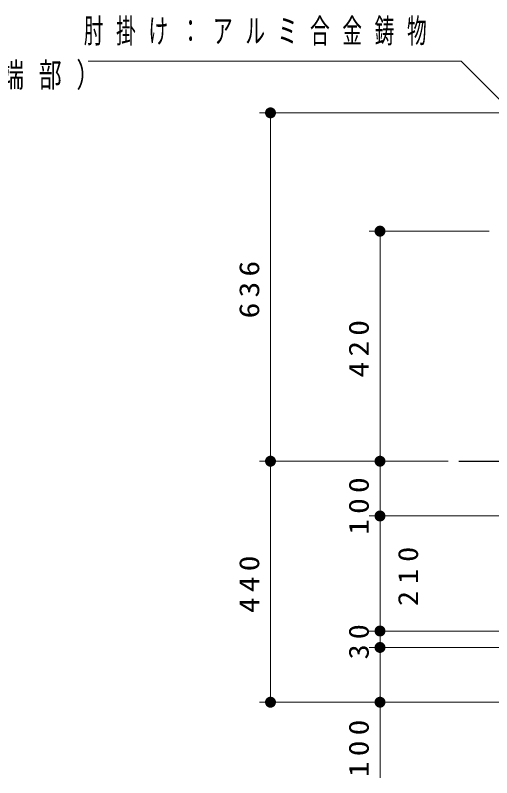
# Model space of a CAD drawing. Units: millimetres on the paper, scale 1:20. Extents: x -365 to 10, y -38 to 257.
# Drawn here: x -168.9 to -125.4, y 82.5 to 152.1 of the extents above; entities that cross this region are included whole.
import ezdxf

# ---------------------------------------------------------------- set-up
doc = ezdxf.new("R2010")
doc.units = ezdxf.units.MM
doc.layers.add('LY_1', color=7, linetype='Continuous', lineweight=25)
doc.styles.add('ＭＳ ゴシック', font='')
doc.styles.get('ＭＳ ゴシック').set_extended_font_data('MS Gothic')

# ---------------------------------------------------------------- blocks, each defined once
blk = doc.blocks.new('filled_dot')
at = {"color": 0, "linetype": 'Continuous', "lineweight": -2, "const_width": 1.25}
blk.add_lwpolyline([(-0.625, 0, 1), (0.625, 0, 1)], format="xyb", close=True, dxfattribs=at)

msp = doc.modelspace()

# ---------------------------------------------------------------- linework, layer by layer
at = {"layer": 'LY_1', "lineweight": 13}
for p, q in [((-100.985, 143.153), (-146.609, 143.153)), ((-145.609, 111.353), (-145.609, 143.153)), ((-125.655, 132.353), (-136.609, 132.353)), ((-135.609, 111.353), (-135.609, 132.353)), ((-129.396, 111.353), (-146.609, 111.353)), ((-145.609, 89.353), (-145.609, 111.353)), ((-129.396, 111.353), (-136.609, 111.353)), ((-135.609, 106.353), (-135.609, 111.353)), ((-117.875, 106.353), (-136.609, 106.353)), ((-135.609, 95.853), (-135.609, 106.353)), ((-120.875, 95.853), (-136.609, 95.853)), ((-135.609, 94.353), (-135.609, 95.853)), ((-120.875, 94.353), (-136.609, 94.353)), ((-135.609, 82.458), (-135.609, 94.353)), ((-120.875, 89.353), (-146.609, 89.353))]:
    msp.add_line(p, q, dxfattribs=at)
at = {"layer": 'LY_1'}
msp.add_line((-128.396, 111.353), (-108.625, 111.353), dxfattribs=at)
at = {"layer": 'LY_1', "lineweight": 13}
msp.add_lwpolyline([(-119.175, 138.842), (-128.2, 147.868), (-162.244, 147.868)], dxfattribs=at)

# ---------------------------------------------------------------- block references
at = {"layer": 'LY_1', "lineweight": 13, "xscale": 0.4, "yscale": 0.4}
for p, rotation in [((-145.609, 143.153), 270), ((-135.609, 132.353), 270), ((-145.609, 111.353), 90), ((-145.609, 111.353), 270), ((-135.609, 111.353), 90), ((-135.609, 111.353), 270), ((-135.609, 106.353), 90), ((-135.609, 106.353), 270), ((-135.609, 95.853), 90), ((-135.609, 95.853), 270), ((-135.609, 94.353), 270), ((-145.609, 89.353), 90), ((-135.609, 89.353), 90)]:
    msp.add_blockref('filled_dot', p, dxfattribs=dict(at, rotation=rotation))

# ---------------------------------------------------------------- texts
at = {"layer": 'LY_1', "char_height": 2.199, "attachment_point": 4, "style": 'ＭＳ ゴシック'}
for s, insert in [('\\T1.64;\\W0.6;肘掛け：アルミ合金鋳物', (-162.66, 150.518)), ('\\T1.64;\\W0.7;\u3000\u3000\u3000\u3000\u3000\u3000合成木材\u3000１０５Ｘ３０（上端部）', (-235.642, 146.478))]:
    msp.add_mtext(s, dxfattribs=dict(at, insert=insert))
at = {"layer": 'LY_1', "char_height": 1.833, "rotation": 90, "style": 'ＭＳ ゴシック'}
for s, insert, attachment_point in [('\\T1.33;\\W1.15;636', (-146.609, 127.253), 8), ('\\T1.33;\\W1.15;420', (-136.609, 121.853), 8), ('\\T1.33;\\W1.15;100', (-136.609, 107.497), 8), ('\\T1.47;\\W1.1;210', (-132.109, 98.134), 7), ('\\T1.33;\\W1.15;440', (-146.609, 100.353), 8), ('\\T1.34;\\W1.1;30', (-136.609, 95.103), 8), ('\\T1.33;\\W1.15;100', (-136.609, 85.375), 8)]:
    msp.add_mtext(s, dxfattribs=dict(at, insert=insert, attachment_point=attachment_point))

doc.saveas('drawing.dxf')
